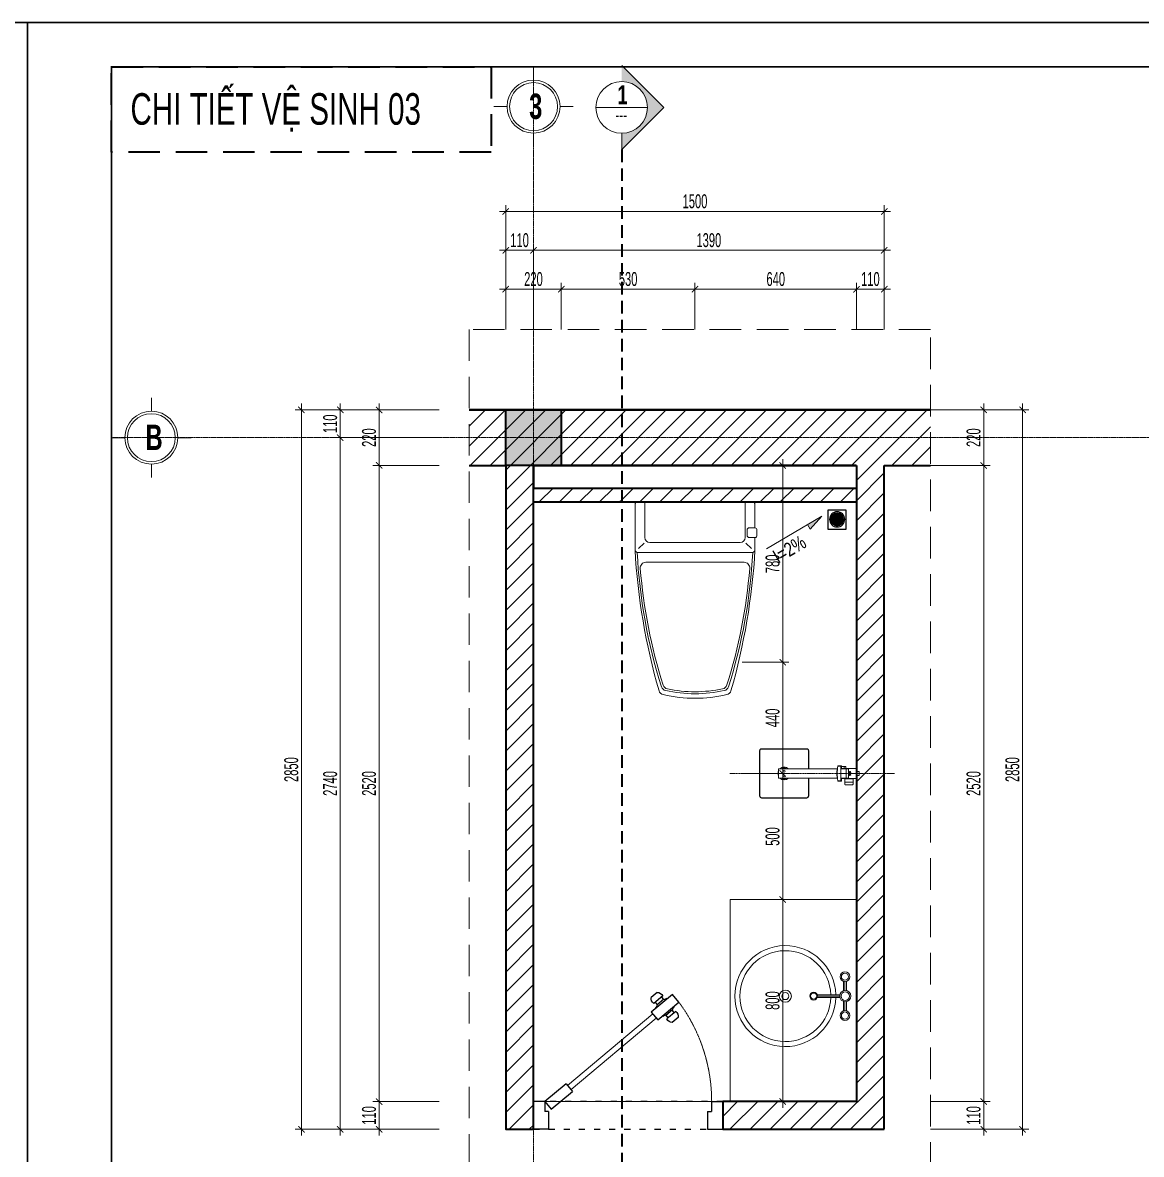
# Model space of a CAD drawing. Header units: millimetres. Extents: x 1336014 to 2939047, y -333549 to -60566.
# Drawn here: x 1406040 to 1410473, y -203531 to -199047 of the extents above; entities that cross this region are included whole.
import ezdxf
from ezdxf.enums import TextEntityAlignment as Align

# ---------------------------------------------------------------- set-up
doc = ezdxf.new("R2010")
doc.units = ezdxf.units.MM
doc.header["$MEASUREMENT"] = 0
for name, pattern in [('$1$HIDDEN', [0.375, 0.25, -0.125]), ('ACAD_ISO03W100', [30, 12, -18]), ('CENTER2', [1.125, 0.75, -0.125, 0.125, -0.125]), ('DASHDOT', [1, 0.5, -0.25, 0, -0.25]), ('HIDDEN', [0.375, 0.25, -0.125])]:
    doc.linetypes.add(name, pattern=pattern)
for name, color, linetype, lineweight in [('.A-net Noi that', 139, 'Continuous', 15), ('.A-net Truc', 79, 'DASHDOT', 15), ('01.Cut', 255, 'Continuous', 35), ('02.Thay', 145, 'Continuous', 15), ('03.Manh', 251, 'Continuous', 13), ('04.Khuat', 250, 'HIDDEN', 18), ('05.Text', 253, 'Continuous', 18), ('06.betong', 2, 'Continuous', 35), ('07.noithat', 45, 'Continuous', 9), ('08.Dim', 156, 'Continuous', 15), ('09.Hatch', 250, 'Continuous', 5), ('10.Text', 254, 'Continuous', 18), ('10.truc', 250, 'CENTER2', 20), ('11.Khung bo', 32, 'Continuous', 50), ('12.Khung', 36, 'Continuous', 25), ('12.Kinh', 158, 'Continuous', 9), ('CCA - TUONG', 7, 'Continuous', 35), ('KH', 143, 'Continuous', 9)]:
    doc.layers.add(name, color=color, linetype=linetype, lineweight=lineweight)
for name, color, linetype in [('HACH', 250, 'Continuous'), ('i_Hatch thiet bi', 254, 'Continuous'), ('NET VUA', 143, 'Continuous'), ('text', 7, 'Continuous'), ('truc1', 250, 'ACAD_ISO03W100')]:
    doc.layers.add(name, color=color, linetype=linetype)
doc.layers.add('Tpl_Bound', color=1, linetype='Continuous', plot=False)
doc.styles.add('AVANTH', font='')
doc.styles.add('AVANTHB', font='')
doc.styles.add('Chuthich', font='', dxfattribs={"width": 0.8})
doc.styles.add('TT5_Ghi chu 1', font='', dxfattribs={"width": 0.7, "height": 240})
doc.styles.add('TT5_Text Dim', font='hoatbif.shx', dxfattribs={"width": 0.6})
doc.styles.get('AVANTH').set_extended_font_data('.VnAvantH')
doc.styles.get('AVANTHB').set_extended_font_data('.VnAvantH', bold=True)
doc.styles.get('Chuthich').set_extended_font_data('.VnAvantH')
doc.styles.get('TT5_Ghi chu 1').set_extended_font_data('.VnBlackH')
doc.dimstyles.new('TT5_Dim 1-25', dxfattribs={"dimscale": 25, "dimtxt": 2.2, "dimasz": 1, "dimexe": 1, "dimexo": 0, "dimgap": 0.5, "dimtad": 1, "dimdec": 0, "dimzin": 0, "dimdsep": 46, "dimtxsty": 'TT5_Text Dim', "dimblk": 'ARCHTICK', "dimcen": 0, "dimdle": 1, "dimclrd": 256, "dimclre": 256, "dimclrt": 1, "dimadec": 0, "dimazin": 0, "dimtfac": 0.015, "dimtdec": 0, "dimtix": 1, "dimtmove": 2, "dimatfit": 3, "dimldrblk": 'DOT', "dimfxl": 1, "dimtolj": 1, "dimtzin": 0, "dimlwd": -1, "dimlwe": -1, "dimarcsym": 1})
pattern_1 = [(45, (-36845.977, 0), (-39.7747564, 39.7747564), [])]

# ---------------------------------------------------------------- blocks, each defined once
blk = doc.blocks.new('100')
at = {"layer": '11.Khung bo', "const_width": 26.7}
blk.add_lwpolyline([(1860913, -945240), (1860913, -916940), (1896063, -916940), (1896063, -945240)], close=True, dxfattribs=at)
blk.add_lwpolyline([(1860913, -945240), (1860913, -916940), (1896063, -916940), (1896063, -945240)], close=True, dxfattribs=at)
blk.add_lwpolyline([(1860913, -945240), (1860913, -916940), (1896063, -916940), (1896063, -945240)], close=True, dxfattribs=at)
at = {"layer": '12.Khung'}
blk.add_lwpolyline([(1901579, -945940), (1901579, -916240), (1859580, -916240), (1859580, -945940)], close=True, dxfattribs=at)
blk.add_lwpolyline([(1901579, -945940), (1901579, -916240), (1859580, -916240), (1859580, -945940)], close=True, dxfattribs=at)
blk.add_lwpolyline([(1901579, -945940), (1901579, -916240), (1859580, -916240), (1859580, -945940)], close=True, dxfattribs=at)
blk = doc.blocks.new('DFGFH')
h = blk.add_hatch(color=256)
h.dxf.hatch_style = 1
h.paths.add_polyline_path([(15438.1, 12136.8), (15658.1, 12136.8), (15658.1, 12356.8), (15438.1, 12356.8)])
blk.add_lwpolyline([(15438.1, 12136.8), (15658.1, 12136.8), (15658.1, 12356.8), (15438.1, 12356.8)], close=True)
blk = doc.blocks.new('navabo')
at = {"layer": '03.Manh'}
for p, q in [((-21.8, 241.7), (-58.3, 241.7)), ((-21.1, 230.7), (-58.2, 230.7)), ((-22.2, 236.1), (-57.4, 236.1)), ((21.1, 230.7), (58.2, 230.7)), ((21.8, 241.7), (58.3, 241.7)), ((22.2, 236.1), (57.4, 236.1)), ((-5.4, 216), (-5.4, 126.6)), ((0, 215.3), (0, 127.6)), ((5.4, 216), (5.4, 126.6))]:
    blk.add_line(p, q, dxfattribs=at)
for centre, radius in [((-76.8, 236.1), 19.4), ((-76.8, 236.1), 14), ((0, 237.5), 22.2), ((0, 237.5), 16.8), ((76.8, 236.1), 19.4), ((76.8, 236.1), 14), ((0, 112.2), 15.4), ((0, 112.2), 12.1), ((0, 0), 24), ((0, 0), 14)]:
    blk.add_circle(centre, radius, dxfattribs=at)
for radius in [200, 180]:
    blk.add_arc((0, 0), radius, 91.5596, 88.4404, dxfattribs=at)
blk = doc.blocks.new('dwc1')
at = {"layer": '04.Khuat'}
blk.add_arc((-110, -45), 661.1, 232.6174, 270, dxfattribs=at)
at = {"layer": '12.Kinh'}
for p, q in [((-173.6, -135.2), (-457, -472.4)), ((-157.3, -148.9), (-440.6, -486.1))]:
    blk.add_line(p, q, dxfattribs=at)
at = {"layer": 'NET VUA'}
for p, q in [((-110, 0), (0, 0)), ((0, -60), (0, 0)), ((-110, -45), (-110, 0)), ((-110, -45), (-70, -45)), ((-70, -60), (-70, -45)), ((-70, -60), (0, -60)), ((-180.8, -129.2), (-150.1, -154.9)), ((-542.4, -490.2), (-522.5, -466.6)), ((-528.1, -512.2), (-498.4, -476.9)), ((-515.7, -517.1), (-491.5, -488.2)), ((-503, -482.3), (-493.3, -490.4)), ((-491.5, -488.2), (-489.4, -489.9)), ((-489.4, -489.9), (-480.9, -483.2)), ((-480.9, -483.2), (-479.1, -484.7)), ((-463.8, -466.6), (-433.2, -492.3)), ((-523.6, -506.8), (-513.9, -514.9)), ((-513.7, -518.8), (-518.9, -528.4)), ((-518.9, -528.4), (-517.1, -529.9)), ((-515.7, -517.1), (-513.7, -518.8)), ((-474, -552.1), (-449.8, -523.3)), ((-467.1, -563.5), (-437.4, -528.2)), ((-451.8, -521.6), (-446.6, -512)), ((-449.8, -523.3), (-451.8, -521.6)), ((-441.9, -533.6), (-451.6, -525.5)), ((-446.6, -512), (-448.5, -510.5)), ((-484.6, -557.2), (-486.4, -555.7)), ((-476.1, -550.4), (-484.6, -557.2)), ((-474, -552.1), (-476.1, -550.4)), ((-462.5, -558.1), (-472.2, -550)), ((-443, -573.8), (-423.1, -550.1)), ((-110, -705), (-110, -750)), ((-110, -705), (-70, -705)), ((-70, -690), (0, -690)), ((-70, -690), (-70, -705)), ((0, -690), (0, -750)), ((-110, -750), (0, -750))]:
    blk.add_line(p, q, dxfattribs=at)
for points in [[(-180.8, -129.2), (-110, -45), (-79.4, -70.7), (-150.1, -154.9)], [(-433.2, -492.3), (-504, -576.5), (-534.6, -550.8), (-463.8, -466.6)]]:
    blk.add_lwpolyline(points, dxfattribs=at)
for centre, start, end in [((-518.4, -490.3), 179.9763, 246.0917), ((-518.4, -490.3), 33.8258, 99.9412), ((-447.1, -550.1), 359.9763, 66.0917), ((-447.1, -550.1), 213.8258, 279.9412)]:
    blk.add_arc(centre, 24, start, end, dxfattribs=at)
blk = doc.blocks.new('mb sen  tam vuong')
at = {"layer": '.A-net Noi that', "ltscale": 0.5}
for p, q in [((-26, -92.6), (-26, -92.3)), ((-26, -147.8), (-26, -92.6)), ((-26, -147.8), (-26, -92.6)), ((-25.7, -92.3), (-0.7, -92.3)), ((25.5, -91.8), (-25.5, -91.8)), ((-10.5, -79), (-9.3, -77.8)), ((-10.5, -91.8), (-10.5, -79)), ((9.3, -77.8), (-9.3, -77.8)), ((-0.2, -133.3), (-0.2, -92.8)), ((0.2, -133.3), (0.2, -92.8)), ((25.7, -92.3), (0.7, -92.3)), ((10.5, -79), (9.3, -77.8)), ((10.5, -79), (10.5, -91.8)), ((26, -92.6), (26, -92.3)), ((26, -147.8), (26, -92.6)), ((26, -110.6), (26, -92.6)), ((26, -147.8), (26, -110.6)), ((26, -147.8), (26, -110.6)), ((28.9, -110.1), (26.5, -110.1)), ((27.8, -151.8), (27.8, -111.8)), ((44.4, -109.8), (29.8, -109.8)), ((57, -110.1), (45.4, -110.1)), ((45.5, -110.1), (57.3, -110.1)), ((46.4, -151.8), (46.4, -111.8)), ((59.3, -112.1), (59.3, -151.5)), ((-40, -189.2), (-40, -172.1)), ((-39.7, -171.8), (-38.8, -171.8)), ((-38.5, -189.2), (-38.5, -172.1)), ((38.5, -174.8), (-38.5, -174.8)), ((-38.3, -173.6), (-38.3, -174.5)), ((-26.5, -173.3), (-38, -173.3)), ((-26.5, -174.8), (-38, -174.8)), ((-35.7, -174.8), (-38, -174.8)), ((-38, -174.8), (-38, -174.8)), ((-38, -174.8), (-38, -174.8)), ((-28.7, -171.8), (-37.7, -171.8)), ((-37.7, -171.8), (-37.7, -173.3)), ((-28.7, -173.3), (-37.7, -173.3)), ((-28.7, -171.8), (-37, -171.8)), ((-36.9, -148.8), (-36.9, -171.8)), ((-27.4, -147.8), (-35.9, -147.8)), ((-27.4, -156.8), (-35.9, -156.8)), ((-26.5, -174.8), (-30.7, -174.8)), ((-27, -171.8), (-28.7, -171.8)), ((-26.9, -148.3), (-26.9, -171.8)), ((-25.3, -174.8), (-26.5, -174.8)), ((-26, -170), (-26, -147.8)), ((-26, -147.8), (-26, -172.8)), ((-26, -170), (-26, -147.8)), ((-26, -170.8), (-26, -170)), ((-0.7, -133.8), (-25.7, -133.8)), ((-25, -146.1), (-25, -133.8)), ((-25, -134.3), (-25, -133.8)), ((25, -134.3), (-25, -134.3)), ((-24.5, -147.8), (-24.5, -172.8)), ((-24.5, -149), (-24.5, -148.3)), ((24, -145.8), (-24, -145.8)), ((24, -145.8), (-24, -145.8)), ((24, -147.3), (-24, -147.3)), ((23.5, -147.3), (-23.5, -147.3)), ((-7.7, -125.1), (-8.4, -126.3)), ((-8.4, -126.3), (-7.7, -127.6)), ((-6.3, -125.1), (-7.7, -125.1)), ((-6.3, -127.6), (-7.7, -127.6)), ((-6.3, -125.1), (-5.6, -126.3)), ((-5.6, -126.3), (-6.3, -127.6)), ((25.7, -133.8), (0.7, -133.8)), ((6.3, -125.1), (5.6, -126.3)), ((5.6, -126.3), (6.3, -127.6)), ((7.7, -125.1), (6.3, -125.1)), ((7.7, -127.6), (6.3, -127.6)), ((7.7, -125.1), (8.4, -126.3)), ((8.4, -126.3), (7.7, -127.6)), ((24.5, -147.8), (24.5, -172.8)), ((24.5, -149), (24.5, -148.3)), ((25, -146.1), (25, -133.8)), ((25, -134.3), (25, -133.8)), ((26.5, -174.8), (25.3, -174.8)), ((26, -170), (26, -147.8)), ((26, -153.1), (26, -147.8)), ((26, -147.8), (26, -172.8)), ((26, -153.1), (26, -147.8)), ((26, -170), (26, -153.1)), ((26, -170.8), (26, -170)), ((28.9, -153.6), (26.5, -153.6)), ((38, -173.3), (26.5, -173.3)), ((38, -174.8), (26.5, -174.8)), ((30.7, -174.8), (26.5, -174.8)), ((28.7, -171.8), (27, -171.8)), ((37.7, -171.8), (28.7, -171.8)), ((28.7, -171.8), (28.7, -173.3)), ((37, -171.8), (28.7, -171.8)), ((37.7, -173.3), (28.7, -173.3)), ((44.4, -153.8), (29.8, -153.8)), ((38, -174.8), (35.7, -174.8)), ((37.7, -171.8), (37.7, -173.3)), ((38, -173.3), (38, -172.8)), ((38, -174.8), (38, -174.8)), ((38, -174.8), (38, -174.8)), ((38.3, -173.6), (38.3, -174.5)), ((38.5, -189.2), (38.5, -172.1)), ((38.8, -171.8), (39.7, -171.8)), ((40, -189.2), (40, -172.1)), ((57, -153.6), (45.4, -153.6)), ((45.5, -153.5), (57.3, -153.5)), ((-25, -503), (-25, -193.8)), ((25, -503), (25, -193.8)), ((-130, -354), (-130, -594)), ((-128, -354), (-128, -594)), ((-25, -344), (-120, -344)), ((-25, -346), (-120, -346)), ((120, -344), (25, -344)), ((120, -346), (25, -346)), ((128, -354), (128, -594)), ((130, -354), (130, -594)), ((24, -504), (-24, -504)), ((120, -602), (-120, -602)), ((120, -604), (-120, -604))]:
    blk.add_line(p, q, dxfattribs=at)
for centre, radius in [((-7, -126.3), 4), ((-7, -126.3), 4), ((7, -126.3), 4), ((7, -126.3), 4), ((-12.5, -474), 5.5), ((-12.5, -474), 5.2), ((12.5, -474), 5.5), ((12.5, -474), 5.2)]:
    blk.add_circle(centre, radius, dxfattribs=at)
for centre, radius, start, end in [((-25.5, -92.3), 0.5, 90, 180), ((-25.7, -92.6), 0.3, 90, 180), ((-0.7, -92.8), 0.543, 4.3855, 85.6145), ((0, -97.3), 3.5, 266.72417, 273.27583), ((0, -97.3), 4, 267.13402, 272.86598), ((0.7, -92.8), 0.543, 94.3855, 175.6145), ((25.5, -92.3), 0.5, 0, 90), ((25.7, -92.6), 0.3, 0, 90), ((26.5, -110.6), 0.5, 90, 180), ((29.8, -111.8), 2, 90, 180), ((44.4, -111.8), 2, 0, 90), ((57, -111.6), 1.5, 75.09384, 90), ((57.3, -112.1), 2, 0, 90), ((-39.7, -172.1), 0.3, 90, 180), ((-38.8, -172.1), 0.3, 0, 90), ((-38, -173.6), 0.3, 90, 180), ((-38, -174.5), 0.3, 180, 270), ((-35.9, -148.8), 1, 90, 180), ((-35.9, -157.8), 1, 90, 180), ((-27.4, -148.3), 0.5, 0, 90), ((-27.4, -157.3), 0.5, 0, 90), ((-27, -170.8), 1, 270, 0), ((-26.5, -172.8), 0.5, 270, 0), ((-26.5, -172.8), 2, 270, 0), ((-25.7, -133.5), 0.3, 180, 270), ((-24, -147.8), 2, 90, 180), ((-24, -147.8), 2, 90, 120), ((-24, -147.8), 0.5, 90, 180), ((-0.7, -133.3), 0.5, 270, 0), ((0.7, -133.3), 0.5, 180, 270), ((24, -147.8), 2, 0, 90), ((24, -147.8), 0.5, 0, 90), ((26.5, -172.8), 2, 180, 270), ((25.7, -133.5), 0.3, 270, 0), ((26.5, -153.1), 0.5, 180, 270), ((27, -170.8), 1, 180, 270), ((26.5, -172.8), 0.5, 180, 270), ((29.8, -151.8), 2, 180, 270), ((37, -172.8), 1, 0, 45.573), ((38, -173.6), 0.3, 0, 90), ((38, -174.5), 0.3, 270, 0), ((38.8, -172.1), 0.3, 90, 180), ((39.7, -172.1), 0.3, 0, 90), ((44.4, -151.8), 2, 270, 0), ((57, -152.1), 1.5, 270, 284.90616), ((57.3, -151.5), 2, 270, 0), ((-38, -189.2), 2, 180, 256.08357), ((-38, -189.2), 0.5, 180, 256.08357), ((0, -35.8), 160, 256.08357, 283.91643), ((0, -35.8), 158.5, 256.08357, 283.91643), ((38, -189.2), 0.5, 283.91643, 0), ((38, -189.2), 2, 283.91643, 0), ((-120, -354), 10, 90, 180), ((-120, -354), 8, 90, 180), ((120, -354), 10, 0, 90), ((120, -354), 8, 0, 90), ((0, -474), 33.5, 138.26818, 180), ((0, -474), 33.5, 180, 221.73182), ((0, -474), 29, 149.54969, 210.45031), ((0, -474), 33.5, 318.26818, 41.73182), ((0, -474), 29, 329.54969, 30.45031), ((-24, -503), 1, 180, 270), ((0, -474), 33.5, 243.57561, 296.42439), ((24, -503), 1, 270, 0), ((-120, -594), 10, 180, 270), ((-120, -594), 8, 180, 270), ((120, -594), 10, 270, 0), ((120, -594), 8, 270, 0)]:
    blk.add_arc(centre, radius, start, end, dxfattribs=at)
at = {"layer": '.A-net Truc', "linetype": 'HIDDEN', "ltscale": 0.5}
blk.add_line((0, -761.9), (0, 108.3), dxfattribs=at)
blk = doc.blocks.new('_ARCHTICK')
at = {"const_width": 0.15}
blk.add_lwpolyline([(-0.5, -0.5), (0.5, 0.5)], dxfattribs=at)
blk = doc.blocks.new('*D1624')
at = {"layer": '08.Dim', "transparency": 16777216}
for p, q in [((1407452.7, -200556.5), (1407452.7, -200826.5)), ((1407691, -200581.5), (1407427.7, -200581.5)), ((1407691, -200801.5), (1407427.7, -200801.5))]:
    blk.add_line(p, q, dxfattribs=at)
at = {"layer": 'Defpoints', "color": 0, "transparency": 16777216}
for p in [(1407691, -200581.5), (1407452.7, -200801.5), (1407691, -200801.5)]:
    blk.add_point(p, dxfattribs=at)
at = {"layer": '08.Dim', "transparency": 16777216, "xscale": 25, "yscale": 25, "zscale": 25}
for p, rotation in [((1407452.7, -200581.5), 90), ((1407452.7, -200801.5), 270)]:
    blk.add_blockref('_ARCHTICK', p, dxfattribs=dict(at, rotation=rotation))
at = {"layer": '08.Dim', "color": 1, "transparency": 16777216, "insert": (1407412.7, -200691.5), "char_height": 55, "attachment_point": 5, "rotation": 90, "style": 'TT5_Text Dim'}
blk.add_mtext('\\A1;220', dxfattribs=at)
blk = doc.blocks.new('_DOT')
blk.add_line((-0.5, 0), (-1, 0))
at = {"const_width": 0.5}
blk.add_lwpolyline([(-0.25, 0, 1), (0.25, 0, 1)], format="xyb", close=True, dxfattribs=at)
blk = doc.blocks.new('*D1625')
at = {"layer": '08.Dim', "transparency": 16777216}
for p, q in [((1407691, -200801.5), (1407427.7, -200801.5)), ((1407452.7, -200776.5), (1407452.7, -203346.5)), ((1407691, -203321.5), (1407427.7, -203321.5))]:
    blk.add_line(p, q, dxfattribs=at)
at = {"layer": 'Defpoints', "color": 0, "transparency": 16777216}
for p in [(1407691, -200801.5), (1407452.7, -203321.5), (1407691, -203321.5)]:
    blk.add_point(p, dxfattribs=at)
at = {"layer": '08.Dim', "transparency": 16777216, "xscale": 25, "yscale": 25, "zscale": 25}
for p, rotation in [((1407452.7, -200801.5), 90), ((1407452.7, -203321.5), 270)]:
    blk.add_blockref('_ARCHTICK', p, dxfattribs=dict(at, rotation=rotation))
at = {"layer": '08.Dim', "color": 1, "transparency": 16777216, "insert": (1407412.7, -202061.5), "char_height": 55, "attachment_point": 5, "rotation": 90, "style": 'TT5_Text Dim'}
blk.add_mtext('\\A1;2520', dxfattribs=at)
blk = doc.blocks.new('*D1626')
at = {"layer": '08.Dim', "transparency": 16777216}
for p, q in [((1407452.7, -203296.5), (1407452.7, -203456.5)), ((1407691, -203321.5), (1407427.7, -203321.5)), ((1407691, -203431.5), (1407427.7, -203431.5))]:
    blk.add_line(p, q, dxfattribs=at)
at = {"layer": 'Defpoints', "color": 0, "transparency": 16777216}
for p in [(1407691, -203321.5), (1407452.7, -203431.5), (1407691, -203431.5)]:
    blk.add_point(p, dxfattribs=at)
at = {"layer": '08.Dim', "transparency": 16777216, "xscale": 25, "yscale": 25, "zscale": 25}
for p, rotation in [((1407452.7, -203321.5), 90), ((1407452.7, -203431.5), 270)]:
    blk.add_blockref('_ARCHTICK', p, dxfattribs=dict(at, rotation=rotation))
at = {"layer": '08.Dim', "color": 1, "transparency": 16777216, "insert": (1407412.7, -203376.5), "char_height": 55, "attachment_point": 5, "rotation": 90, "style": 'TT5_Text Dim'}
blk.add_mtext('\\A1;110', dxfattribs=at)
blk = doc.blocks.new('*D1627')
at = {"layer": '08.Dim', "transparency": 16777216}
for p, q in [((1407298.7, -203456.5), (1407298.7, -200666.5)), ((1407691, -200691.5), (1407273.7, -200691.5)), ((1407691, -203431.5), (1407273.7, -203431.5))]:
    blk.add_line(p, q, dxfattribs=at)
at = {"layer": 'Defpoints', "color": 0, "transparency": 16777216}
for p in [(1407298.7, -200691.5), (1407691, -200691.5), (1407691, -203431.5)]:
    blk.add_point(p, dxfattribs=at)
at = {"layer": '08.Dim', "transparency": 16777216, "xscale": 25, "yscale": 25, "zscale": 25}
for p, rotation in [((1407298.7, -200691.5), 90), ((1407298.7, -203431.5), 270)]:
    blk.add_blockref('_ARCHTICK', p, dxfattribs=dict(at, rotation=rotation))
at = {"layer": '08.Dim', "color": 1, "transparency": 16777216, "insert": (1407258.7, -202061.5), "char_height": 55, "attachment_point": 5, "rotation": 90, "style": 'TT5_Text Dim'}
blk.add_mtext('\\A1;2740', dxfattribs=at)
blk = doc.blocks.new('*D1628')
at = {"layer": '08.Dim', "transparency": 16777216}
for p, q in [((1407298.7, -200716.5), (1407298.7, -200556.5)), ((1407691, -200581.5), (1407273.7, -200581.5)), ((1407691, -200691.5), (1407273.7, -200691.5))]:
    blk.add_line(p, q, dxfattribs=at)
at = {"layer": 'Defpoints', "color": 0, "transparency": 16777216}
for p in [(1407298.7, -200581.5), (1407691, -200581.5), (1407691, -200691.5)]:
    blk.add_point(p, dxfattribs=at)
at = {"layer": '08.Dim', "transparency": 16777216, "xscale": 25, "yscale": 25, "zscale": 25}
for p, rotation in [((1407298.7, -200581.5), 90), ((1407298.7, -200691.5), 270)]:
    blk.add_blockref('_ARCHTICK', p, dxfattribs=dict(at, rotation=rotation))
at = {"layer": '08.Dim', "color": 1, "transparency": 16777216, "insert": (1407258.7, -200636.5), "char_height": 55, "attachment_point": 5, "rotation": 90, "style": 'TT5_Text Dim'}
blk.add_mtext('\\A1;110', dxfattribs=at)
blk = doc.blocks.new('*D1629')
at = {"layer": '08.Dim', "transparency": 16777216}
for p, q in [((1407144.7, -200556.5), (1407144.7, -203456.5)), ((1407691, -200581.5), (1407119.7, -200581.5)), ((1407691, -203431.5), (1407119.7, -203431.5))]:
    blk.add_line(p, q, dxfattribs=at)
at = {"layer": 'Defpoints', "color": 0, "transparency": 16777216}
for p in [(1407691, -200581.5), (1407144.7, -203431.5), (1407691, -203431.5)]:
    blk.add_point(p, dxfattribs=at)
at = {"layer": '08.Dim', "transparency": 16777216, "xscale": 25, "yscale": 25, "zscale": 25}
for p, rotation in [((1407144.7, -200581.5), 90), ((1407144.7, -203431.5), 270)]:
    blk.add_blockref('_ARCHTICK', p, dxfattribs=dict(at, rotation=rotation))
at = {"layer": '08.Dim', "color": 1, "transparency": 16777216, "insert": (1407104.7, -202006.5), "char_height": 55, "attachment_point": 5, "rotation": 90, "style": 'TT5_Text Dim'}
blk.add_mtext('\\A1;2850', dxfattribs=at)
blk = doc.blocks.new('*D1630')
at = {"layer": '08.Dim', "transparency": 16777216}
for p, q in [((1408890.5, -200801.5), (1409076.7, -200801.5)), ((1409051.7, -200776.5), (1409051.7, -201606.5)), ((1408890.5, -201581.5), (1409076.7, -201581.5))]:
    blk.add_line(p, q, dxfattribs=at)
at = {"layer": 'Defpoints', "color": 0, "transparency": 16777216}
for p in [(1408890.5, -200801.5), (1408890.5, -201581.5), (1409051.7, -201581.5)]:
    blk.add_point(p, dxfattribs=at)
at = {"layer": '08.Dim', "transparency": 16777216, "xscale": 25, "yscale": 25, "zscale": 25}
for p, rotation in [((1409051.7, -200801.5), 90), ((1409051.7, -201581.5), 270)]:
    blk.add_blockref('_ARCHTICK', p, dxfattribs=dict(at, rotation=rotation))
at = {"layer": '08.Dim', "color": 1, "transparency": 16777216, "insert": (1409011.7, -201191.5), "char_height": 55, "attachment_point": 5, "rotation": 90, "style": 'TT5_Text Dim'}
blk.add_mtext('\\A1;780', dxfattribs=at)
blk = doc.blocks.new('*D1631')
at = {"layer": '08.Dim', "transparency": 16777216}
for p, q in [((1409051.7, -201556.5), (1409051.7, -202046.8)), ((1408890.5, -201581.5), (1409076.7, -201581.5)), ((1408890.5, -202021.8), (1409076.7, -202021.8))]:
    blk.add_line(p, q, dxfattribs=at)
at = {"layer": 'Defpoints', "color": 0, "transparency": 16777216}
for p in [(1408890.5, -201581.5), (1408890.5, -202021.8), (1409051.7, -202021.8)]:
    blk.add_point(p, dxfattribs=at)
at = {"layer": '08.Dim', "transparency": 16777216, "xscale": 25, "yscale": 25, "zscale": 25}
for p, rotation in [((1409051.7, -201581.5), 90), ((1409051.7, -202021.8), 270)]:
    blk.add_blockref('_ARCHTICK', p, dxfattribs=dict(at, rotation=rotation))
at = {"layer": '08.Dim', "color": 1, "transparency": 16777216, "insert": (1409011.7, -201801.7), "char_height": 55, "attachment_point": 5, "rotation": 90, "style": 'TT5_Text Dim'}
blk.add_mtext('\\A1;440', dxfattribs=at)
blk = doc.blocks.new('*D1632')
at = {"layer": '08.Dim', "transparency": 16777216}
for p, q in [((1409051.7, -201996.8), (1409051.7, -202546.5)), ((1408890.5, -202021.8), (1409076.7, -202021.8)), ((1408890.5, -202521.5), (1409076.7, -202521.5))]:
    blk.add_line(p, q, dxfattribs=at)
at = {"layer": 'Defpoints', "color": 0, "transparency": 16777216}
for p in [(1408890.5, -202021.8), (1408890.5, -202521.5), (1409051.7, -202521.5)]:
    blk.add_point(p, dxfattribs=at)
at = {"layer": '08.Dim', "transparency": 16777216, "xscale": 25, "yscale": 25, "zscale": 25}
for p, rotation in [((1409051.7, -202021.8), 90), ((1409051.7, -202521.5), 270)]:
    blk.add_blockref('_ARCHTICK', p, dxfattribs=dict(at, rotation=rotation))
at = {"layer": '08.Dim', "color": 1, "transparency": 16777216, "insert": (1409011.7, -202271.7), "char_height": 55, "attachment_point": 5, "rotation": 90, "style": 'TT5_Text Dim'}
blk.add_mtext('\\A1;500', dxfattribs=at)
blk = doc.blocks.new('*D1633')
at = {"layer": '08.Dim', "transparency": 16777216}
for p, q in [((1409051.7, -202496.5), (1409051.7, -203346.5)), ((1408890.5, -202521.5), (1409076.7, -202521.5)), ((1408890.5, -203321.5), (1409076.7, -203321.5))]:
    blk.add_line(p, q, dxfattribs=at)
at = {"layer": 'Defpoints', "color": 0, "transparency": 16777216}
for p in [(1408890.5, -202521.5), (1408890.5, -203321.5), (1409051.7, -203321.5)]:
    blk.add_point(p, dxfattribs=at)
at = {"layer": '08.Dim', "transparency": 16777216, "xscale": 25, "yscale": 25, "zscale": 25}
for p, rotation in [((1409051.7, -202521.5), 90), ((1409051.7, -203321.5), 270)]:
    blk.add_blockref('_ARCHTICK', p, dxfattribs=dict(at, rotation=rotation))
at = {"layer": '08.Dim', "color": 1, "transparency": 16777216, "insert": (1409011.7, -202921.5), "char_height": 55, "attachment_point": 5, "rotation": 90, "style": 'TT5_Text Dim'}
blk.add_mtext('\\A1;800', dxfattribs=at)
blk = doc.blocks.new('*D1634')
at = {"layer": '08.Dim', "transparency": 16777216}
for p, q in [((1409344.2, -200262.7), (1409344.2, -200078.5)), ((1409454.2, -200262.7), (1409454.2, -200078.5)), ((1409479.2, -200103.5), (1409319.2, -200103.5))]:
    blk.add_line(p, q, dxfattribs=at)
at = {"layer": 'Defpoints', "color": 0, "transparency": 16777216}
for p in [(1409344.2, -200103.5), (1409344.2, -200262.7), (1409454.2, -200262.7)]:
    blk.add_point(p, dxfattribs=at)
at = {"layer": '08.Dim', "transparency": 16777216, "xscale": 25, "yscale": 25, "zscale": 25, "rotation": 180}
blk.add_blockref('_ARCHTICK', (1409344.2, -200103.5), dxfattribs=at)
at = {"layer": '08.Dim', "transparency": 16777216, "xscale": 25, "yscale": 25, "zscale": 25}
blk.add_blockref('_ARCHTICK', (1409454.2, -200103.5), dxfattribs=at)
at = {"layer": '08.Dim', "color": 1, "transparency": 16777216, "insert": (1409399.2, -200063.5), "char_height": 55, "attachment_point": 5, "style": 'TT5_Text Dim'}
blk.add_mtext('\\A1;110', dxfattribs=at)
blk = doc.blocks.new('*D1635')
at = {"layer": '08.Dim', "transparency": 16777216}
for p, q in [((1408704.2, -200262.7), (1408704.2, -200078.5)), ((1409344.2, -200262.7), (1409344.2, -200078.5)), ((1409369.2, -200103.5), (1408679.2, -200103.5))]:
    blk.add_line(p, q, dxfattribs=at)
at = {"layer": 'Defpoints', "color": 0, "transparency": 16777216}
for p in [(1408704.2, -200103.5), (1408704.2, -200262.7), (1409344.2, -200262.7)]:
    blk.add_point(p, dxfattribs=at)
at = {"layer": '08.Dim', "transparency": 16777216, "xscale": 25, "yscale": 25, "zscale": 25, "rotation": 180}
blk.add_blockref('_ARCHTICK', (1408704.2, -200103.5), dxfattribs=at)
at = {"layer": '08.Dim', "transparency": 16777216, "xscale": 25, "yscale": 25, "zscale": 25}
blk.add_blockref('_ARCHTICK', (1409344.2, -200103.5), dxfattribs=at)
at = {"layer": '08.Dim', "color": 1, "transparency": 16777216, "insert": (1409024.2, -200063.5), "char_height": 55, "attachment_point": 5, "style": 'TT5_Text Dim'}
blk.add_mtext('\\A1;640', dxfattribs=at)
blk = doc.blocks.new('*D1636')
at = {"layer": '08.Dim', "transparency": 16777216}
for p, q in [((1408174.2, -200262.7), (1408174.2, -200078.5)), ((1408704.2, -200262.7), (1408704.2, -200078.5)), ((1408729.2, -200103.5), (1408149.2, -200103.5))]:
    blk.add_line(p, q, dxfattribs=at)
at = {"layer": 'Defpoints', "color": 0, "transparency": 16777216}
for p in [(1408174.2, -200103.5), (1408174.2, -200262.7), (1408704.2, -200262.7)]:
    blk.add_point(p, dxfattribs=at)
at = {"layer": '08.Dim', "transparency": 16777216, "xscale": 25, "yscale": 25, "zscale": 25, "rotation": 180}
blk.add_blockref('_ARCHTICK', (1408174.2, -200103.5), dxfattribs=at)
at = {"layer": '08.Dim', "transparency": 16777216, "xscale": 25, "yscale": 25, "zscale": 25}
blk.add_blockref('_ARCHTICK', (1408704.2, -200103.5), dxfattribs=at)
at = {"layer": '08.Dim', "color": 1, "transparency": 16777216, "insert": (1408439.2, -200063.5), "char_height": 55, "attachment_point": 5, "style": 'TT5_Text Dim'}
blk.add_mtext('\\A1;530', dxfattribs=at)
blk = doc.blocks.new('*D1637')
at = {"layer": '08.Dim', "transparency": 16777216}
for p, q in [((1407954.2, -200262.7), (1407954.2, -200078.5)), ((1408174.2, -200262.7), (1408174.2, -200078.5)), ((1408199.2, -200103.5), (1407929.2, -200103.5))]:
    blk.add_line(p, q, dxfattribs=at)
at = {"layer": 'Defpoints', "color": 0, "transparency": 16777216}
for p in [(1407954.2, -200103.5), (1407954.2, -200262.7), (1408174.2, -200262.7)]:
    blk.add_point(p, dxfattribs=at)
at = {"layer": '08.Dim', "transparency": 16777216, "xscale": 25, "yscale": 25, "zscale": 25, "rotation": 180}
blk.add_blockref('_ARCHTICK', (1407954.2, -200103.5), dxfattribs=at)
at = {"layer": '08.Dim', "transparency": 16777216, "xscale": 25, "yscale": 25, "zscale": 25}
blk.add_blockref('_ARCHTICK', (1408174.2, -200103.5), dxfattribs=at)
at = {"layer": '08.Dim', "color": 1, "transparency": 16777216, "insert": (1408064.2, -200063.5), "char_height": 55, "attachment_point": 5, "style": 'TT5_Text Dim'}
blk.add_mtext('\\A1;220', dxfattribs=at)
blk = doc.blocks.new('*D1638')
at = {"layer": '08.Dim', "transparency": 16777216}
for p, q in [((1409479.2, -199949.5), (1408039.2, -199949.5)), ((1408064.2, -200262.7), (1408064.2, -199924.5)), ((1409454.2, -200262.7), (1409454.2, -199924.5))]:
    blk.add_line(p, q, dxfattribs=at)
at = {"layer": 'Defpoints', "color": 0, "transparency": 16777216}
for p in [(1408064.2, -199949.5), (1408064.2, -200262.7), (1409454.2, -200262.7)]:
    blk.add_point(p, dxfattribs=at)
at = {"layer": '08.Dim', "transparency": 16777216, "xscale": 25, "yscale": 25, "zscale": 25, "rotation": 180}
blk.add_blockref('_ARCHTICK', (1408064.2, -199949.5), dxfattribs=at)
at = {"layer": '08.Dim', "transparency": 16777216, "xscale": 25, "yscale": 25, "zscale": 25}
blk.add_blockref('_ARCHTICK', (1409454.2, -199949.5), dxfattribs=at)
at = {"layer": '08.Dim', "color": 1, "transparency": 16777216, "insert": (1408759.2, -199909.5), "char_height": 55, "attachment_point": 5, "style": 'TT5_Text Dim'}
blk.add_mtext('\\A1;1390', dxfattribs=at)
blk = doc.blocks.new('*D1639')
at = {"layer": '08.Dim', "transparency": 16777216}
for p, q in [((1408089.2, -199949.5), (1407929.2, -199949.5)), ((1407954.2, -200262.7), (1407954.2, -199924.5)), ((1408064.2, -200262.7), (1408064.2, -199924.5))]:
    blk.add_line(p, q, dxfattribs=at)
at = {"layer": 'Defpoints', "color": 0, "transparency": 16777216}
for p in [(1407954.2, -199949.5), (1407954.2, -200262.7), (1408064.2, -200262.7)]:
    blk.add_point(p, dxfattribs=at)
at = {"layer": '08.Dim', "transparency": 16777216, "xscale": 25, "yscale": 25, "zscale": 25, "rotation": 180}
blk.add_blockref('_ARCHTICK', (1407954.2, -199949.5), dxfattribs=at)
at = {"layer": '08.Dim', "transparency": 16777216, "xscale": 25, "yscale": 25, "zscale": 25}
blk.add_blockref('_ARCHTICK', (1408064.2, -199949.5), dxfattribs=at)
at = {"layer": '08.Dim', "color": 1, "transparency": 16777216, "insert": (1408009.2, -199909.5), "char_height": 55, "attachment_point": 5, "style": 'TT5_Text Dim'}
blk.add_mtext('\\A1;110', dxfattribs=at)
blk = doc.blocks.new('*D1640')
at = {"layer": '08.Dim', "transparency": 16777216}
for p, q in [((1407954.2, -200262.7), (1407954.2, -199770.5)), ((1409454.2, -200262.7), (1409454.2, -199770.5)), ((1409479.2, -199795.5), (1407929.2, -199795.5))]:
    blk.add_line(p, q, dxfattribs=at)
at = {"layer": 'Defpoints', "color": 0, "transparency": 16777216}
for p in [(1407954.2, -199795.5), (1407954.2, -200262.7), (1409454.2, -200262.7)]:
    blk.add_point(p, dxfattribs=at)
at = {"layer": '08.Dim', "transparency": 16777216, "xscale": 25, "yscale": 25, "zscale": 25, "rotation": 180}
blk.add_blockref('_ARCHTICK', (1407954.2, -199795.5), dxfattribs=at)
at = {"layer": '08.Dim', "transparency": 16777216, "xscale": 25, "yscale": 25, "zscale": 25}
blk.add_blockref('_ARCHTICK', (1409454.2, -199795.5), dxfattribs=at)
at = {"layer": '08.Dim', "color": 1, "transparency": 16777216, "insert": (1408704.2, -199755.5), "char_height": 55, "attachment_point": 5, "style": 'TT5_Text Dim'}
blk.add_mtext('\\A1;1500', dxfattribs=at)
blk = doc.blocks.new('*D1641')
at = {"layer": '08.Dim', "transparency": 16777216}
for p, q in [((1409848.2, -200556.5), (1409848.2, -200826.5)), ((1409637.2, -200581.5), (1409873.2, -200581.5)), ((1409637.2, -200801.5), (1409873.2, -200801.5))]:
    blk.add_line(p, q, dxfattribs=at)
at = {"layer": 'Defpoints', "color": 0, "transparency": 16777216}
for p in [(1409637.2, -200581.5), (1409637.2, -200801.5), (1409848.2, -200801.5)]:
    blk.add_point(p, dxfattribs=at)
at = {"layer": '08.Dim', "transparency": 16777216, "xscale": 25, "yscale": 25, "zscale": 25}
for p, rotation in [((1409848.2, -200581.5), 90), ((1409848.2, -200801.5), 270)]:
    blk.add_blockref('_ARCHTICK', p, dxfattribs=dict(at, rotation=rotation))
at = {"layer": '08.Dim', "color": 1, "transparency": 16777216, "insert": (1409808.2, -200691.5), "char_height": 55, "attachment_point": 5, "rotation": 90, "style": 'TT5_Text Dim'}
blk.add_mtext('\\A1;220', dxfattribs=at)
blk = doc.blocks.new('*D1642')
at = {"layer": '08.Dim', "transparency": 16777216}
for p, q in [((1409637.2, -200801.5), (1409873.2, -200801.5)), ((1409848.2, -200776.5), (1409848.2, -203346.5)), ((1409637.2, -203321.5), (1409873.2, -203321.5))]:
    blk.add_line(p, q, dxfattribs=at)
at = {"layer": 'Defpoints', "color": 0, "transparency": 16777216}
for p in [(1409637.2, -200801.5), (1409637.2, -203321.5), (1409848.2, -203321.5)]:
    blk.add_point(p, dxfattribs=at)
at = {"layer": '08.Dim', "transparency": 16777216, "xscale": 25, "yscale": 25, "zscale": 25}
for p, rotation in [((1409848.2, -200801.5), 90), ((1409848.2, -203321.5), 270)]:
    blk.add_blockref('_ARCHTICK', p, dxfattribs=dict(at, rotation=rotation))
at = {"layer": '08.Dim', "color": 1, "transparency": 16777216, "insert": (1409808.2, -202061.5), "char_height": 55, "attachment_point": 5, "rotation": 90, "style": 'TT5_Text Dim'}
blk.add_mtext('\\A1;2520', dxfattribs=at)
blk = doc.blocks.new('*D1643')
at = {"layer": '08.Dim', "transparency": 16777216}
for p, q in [((1409848.2, -203296.5), (1409848.2, -203456.5)), ((1409637.2, -203321.5), (1409873.2, -203321.5)), ((1409637.2, -203431.5), (1409873.2, -203431.5))]:
    blk.add_line(p, q, dxfattribs=at)
at = {"layer": 'Defpoints', "color": 0, "transparency": 16777216}
for p in [(1409637.2, -203321.5), (1409637.2, -203431.5), (1409848.2, -203431.5)]:
    blk.add_point(p, dxfattribs=at)
at = {"layer": '08.Dim', "transparency": 16777216, "xscale": 25, "yscale": 25, "zscale": 25}
for p, rotation in [((1409848.2, -203321.5), 90), ((1409848.2, -203431.5), 270)]:
    blk.add_blockref('_ARCHTICK', p, dxfattribs=dict(at, rotation=rotation))
at = {"layer": '08.Dim', "color": 1, "transparency": 16777216, "insert": (1409808.2, -203376.5), "char_height": 55, "attachment_point": 5, "rotation": 90, "style": 'TT5_Text Dim'}
blk.add_mtext('\\A1;110', dxfattribs=at)
blk = doc.blocks.new('*D1644')
at = {"layer": '08.Dim', "transparency": 16777216}
for p, q in [((1410002.2, -203456.5), (1410002.2, -200556.5)), ((1409637.2, -200581.5), (1410027.2, -200581.5)), ((1409637.2, -203431.5), (1410027.2, -203431.5))]:
    blk.add_line(p, q, dxfattribs=at)
at = {"layer": 'Defpoints', "color": 0, "transparency": 16777216}
for p in [(1409637.2, -200581.5), (1410002.2, -200581.5), (1409637.2, -203431.5)]:
    blk.add_point(p, dxfattribs=at)
at = {"layer": '08.Dim', "transparency": 16777216, "xscale": 25, "yscale": 25, "zscale": 25}
for p, rotation in [((1410002.2, -200581.5), 90), ((1410002.2, -203431.5), 270)]:
    blk.add_blockref('_ARCHTICK', p, dxfattribs=dict(at, rotation=rotation))
at = {"layer": '08.Dim', "color": 1, "transparency": 16777216, "insert": (1409962.2, -202006.5), "char_height": 55, "attachment_point": 5, "rotation": 90, "style": 'TT5_Text Dim'}
blk.add_mtext('\\A1;2850', dxfattribs=at)
blk = doc.blocks.new('doc')
at = {"layer": 'KH'}
blk.add_lwpolyline([(11, 0), (1134, 0), (845, 92), (845, 0)], dxfattribs=at)
blk.add_solid([(845, 92), (845, 0), (1134, 0)], dxfattribs=at)
at = {"layer": 'text', "style": 'Chuthich', "width": 0.8}
blk.add_attdef('I=0.5%', text='', height=220, dxfattribs=at).set_placement((355, 208), align=Align.MIDDLE_CENTER)
blk = doc.blocks.new('DANHTRUC')
for p, q in [((980383, -947347), (980383, -947137)), ((979963, -947767), (979753, -947767)), ((980803, -947767), (981013, -947767)), ((980383, -948187), (980383, -948397))]:
    blk.add_line(p, q)
for radius in [420, 380]:
    blk.add_circle((980383, -947767), radius)
blk = doc.blocks.new('xibet5')
for p, q in [((-198.5, 0), (-198.5, -141)), ((198.5, 0), (198.5, -141)), ((-245.5, -111.5), (-245.5, -132.5)), ((-237.5, -102.5), (-215.5, -102.5)), ((-206.5, -111.5), (-206.5, -132.5)), ((-237.5, -141.5), (-215.5, -141.5)), ((-202, -163), (-223.3, -184.3)), ((-178.5, -161), (178.5, -161)), ((202, -163), (223.3, -184.3)), ((-227.5, -200), (227.5, -200)), ((-194.4, -239), (194.4, -239))]:
    blk.add_line(p, q)
blk.add_lwpolyline([(-237.5, -102.5), (-237.5, -10, -0.414214), (-227.5, 0), (227.5, 0, -0.414214), (237.5, -10), (237.5, -190, -0.056436), (142.5, -748, -0.271858), (125.9, -763.6, -0.114547), (-126, -763.5, -0.271578), (-142.5, -747.8, -0.056423), (-237.5, -190), (-237.5, -141.5)], format="xyb")
for centre, radius, start, end in [((-236.4, -111.6), 9.11, 96.9667, 179.7014), ((-236.4, -132.5), 9.12, 180.3051, 262.9578), ((-215.5, -111.5), 9, 0, 90), ((-215.5, -132.5), 9, 270, 0), ((-178.5, -141), 20, 180, 270), ((178.5, -141), 20, 270, 0), ((-227.5, -190), 10, 180, 270), ((1870.9, -94.5), 2102.6, 182.8743, 197.6554), ((-1870.9, -94.5), 2102.6, 342.3446, 357.1257), ((227.5, -190), 10, 270, 0), ((-194.4, -261.5), 22.5, 90, 184.6246), ((1870.9, -94.5), 2094.5, 184.6245, 197.5277), ((-1870.9, -94.5), 2094.6, 342.464, 355.3754), ((194.4, -261.5), 22.5, 355.3754, 90), ((-111.2, -725.3), 22.5, 197.6554, 257.5059), ((-104.9, -718.5), 22.5, 197.5277, 258.1005), ((0, -223.6), 536.4, 257.5059, 282.4941), ((0.7, -217.3), 534.7, 258.1005, 281.7373), ((104.9, -718.8), 22.5, 281.7373, 342.464), ((111.2, -725.3), 22.5, 282.4941, 342.3446)]:
    blk.add_arc(centre, radius, start, end)
blk = doc.blocks.new('WH1')
h = blk.add_hatch()
h.set_pattern_fill('HONEY', color=250, angle=-180, style=0)
h.set_pattern_definition([(180, (28744.471, 7941.3756), (-4.7625, -2.74963), [3.175, -6.35]), (300, (28744.471, 7941.3756), (4.76249943, -2.74963099), [3.175, -6.35]), (240, (28744.471, 7941.3756), (-5.7e-07, -5.49926099), [-6.35, 3.175])])
h.paths.add_polyline_path([(120.3, 70.5, 1), (23, 70.5, 1)])
for p, q in [((0, 0), (0, 141)), ((0, 141), (146, 141)), ((146, 141), (146, 0)), ((146, 0), (0, 0))]:
    blk.add_line(p, q)
blk.add_circle((71.6, 70.5), 58.6)
at = {"color": 8}
blk.add_circle((71.6, 70.5), 48.6, dxfattribs=at)

msp = doc.modelspace()

# ---------------------------------------------------------------- hatches: boundary and pattern name
at = {"layer": '09.Hatch'}
msp.add_hatch(color=256, dxfattribs=at).paths.add_polyline_path([(1408413.7, -199281.2), (1408413.7, -199217.2), (1408580.1, -199383.5), (1408413.7, -199549.8), (1408413.7, -199485.8, 0.414214), (1408516, -199383.5, 0.414214)])
at = {"layer": '09.Hatch', "ltscale": 50}
h = msp.add_hatch(dxfattribs=at)
h.set_pattern_fill('TUONGXAY', color=256, scale=450, style=0)
h.set_pattern_definition([(45, (826824.8, -180077.563), (-39.7747564, 39.7747564), [])])
h.paths.add_polyline_path([(1409637.2, -200581.5), (1409637.2, -200801.5), (1409454.2, -200801.5), (1409454.2, -203431.5), (1408814.2, -203431.5), (1408814.2, -203321.5), (1409344.2, -203321.5), (1409344.2, -200801.5), (1408064.2, -200801.5), (1408064.2, -203431.5), (1407954.2, -203431.5), (1407954.2, -200801.5), (1407809.7, -200801.5), (1407809.7, -200581.5)])
h = msp.add_hatch(dxfattribs=at)
h.set_pattern_fill('TUONGXAY', color=256, scale=450, style=0)
h.set_pattern_definition(pattern_1)
h.paths.add_polyline_path([(1408064.2, -200891.1), (1408064.2, -200946.1), (1408413.7, -200946.1), (1408413.7, -200891.1)])
h = msp.add_hatch(dxfattribs=at)
h.set_pattern_fill('TUONGXAY', color=256, scale=450, style=0)
h.set_pattern_definition(pattern_1)
h.paths.add_polyline_path([(1409344.2, -200946.1), (1409344.2, -200891.1), (1408413.7, -200891.1), (1408413.7, -200946.1)])

# ---------------------------------------------------------------- linework, layer by layer
at = {"layer": '01.Cut'}
for points in [[(1407809.7, -200581.5), (1409637.2, -200581.5)], [(1409637.2, -200581.5), (1407809.7, -200581.5)], [(1407809.7, -200801.5), (1407954.2, -200801.5)], [(1407954.2, -200801.5), (1407954.2, -203431.5), (1408064.2, -203431.5), (1408064.2, -200801.5)], [(1408064.2, -200801.5), (1409344.2, -200801.5)], [(1409342.2, -200801.5), (1408064.2, -200801.5), (1408064.2, -200891.1), (1409344.2, -200891.1)], [(1409344.2, -200801.5), (1409344.2, -203321.5), (1408814.2, -203321.5)], [(1409454.2, -200801.5), (1409637.2, -200801.5)], [(1409454.2, -203431.5), (1409454.2, -200801.5)], [(1408064.2, -200946.1), (1409344.2, -200946.1)], [(1408814.2, -203321.5), (1408814.2, -203431.5)], [(1408814.2, -203431.5), (1409454.2, -203431.5)]]:
    msp.add_lwpolyline(points, dxfattribs=at)
at = {"layer": '02.Thay'}
for p, q in [((1408580.1, -199383.5), (1408413.7, -199217.2)), ((1408311.4, -199383.5), (1408516, -199383.5)), ((1408311.4, -199383.5), (1408516, -199383.5)), ((1408580.1, -199383.5), (1408413.7, -199549.8)), ((1408413.7, -199485.8), (1408413.7, -199549.8)), ((1408413.7, -199485.8), (1408413.7, -199549.8)), ((1407954.2, -203431.5), (1407954.2, -200801.5)), ((1408064.2, -203321.5), (1408064.2, -200801.5))]:
    msp.add_line(p, q, dxfattribs=at)
for points in [[(1408814.2, -203321.5), (1408814.2, -203431.5)], [(1408064.2, -203431.5), (1407954.2, -203431.5)]]:
    msp.add_lwpolyline(points, dxfattribs=at)
msp.add_circle((1408413.7, -199383.5), 102.3, dxfattribs=at)
msp.add_circle((1408413.7, -199383.5), 102.3, dxfattribs=at)
at = {"layer": '05.Text', "color": 6, "linetype": '$1$HIDDEN', "ltscale": 500}
msp.add_lwpolyline([(1409637.2, -200262.7), (1407809.7, -200262.7), (1407809.7, -203607.5), (1409637.2, -203607.5)], close=True, dxfattribs=at)
at = {"layer": '07.noithat'}
msp.add_lwpolyline([(1408844.2, -202521.5), (1408844.2, -203321.5), (1409344.2, -203321.5), (1409344.2, -202521.5)], close=True, dxfattribs=at)
at = {"layer": '08.Dim'}
msp.add_lwpolyline([(1409344.2, -200801.5), (1408064.2, -200801.5), (1408064.2, -203321.5), (1409344.2, -203321.5)], close=True, dxfattribs=at)
at = {"layer": '10.truc'}
for p, q in [((1408064.2, -199222.5), (1408064.2, -205002)), ((1406392.5, -200691.5), (1415179.9, -200691.5))]:
    msp.add_line(p, q, dxfattribs=at)
at = {"layer": 'CCA - TUONG', "color": 1, "linetype": 'HIDDEN', "ltscale": 200}
msp.add_line((1408413.7, -199549.8), (1408413.7, -204157.1), dxfattribs=at)
at = {"layer": 'CCA - TUONG', "color": 6, "linetype": 'HIDDEN', "ltscale": 500}
msp.add_lwpolyline([(1406392.5, -199222.5), (1407896.5, -199222.5), (1407896.5, -199560.7), (1406392.5, -199560.7)], close=True, dxfattribs=at)
at = {"layer": 'Tpl_Bound', "color": 1}
for points in [[(1395559.3, -206472.4), (1395559.3, -199047.5), (1406059.2, -199047.5), (1406059.2, -206472.4)], [(1406059.2, -206472.4), (1406059.2, -199047.5), (1416559.1, -199047.5), (1416559.1, -206472.4)]]:
    msp.add_lwpolyline(points, close=True, dxfattribs=at)
at = {"layer": 'truc1', "ltscale": 2}
msp.add_lwpolyline([(1408814.2, -203321.5), (1408064.2, -203321.5), (1408064.2, -203431.5), (1408814.2, -203431.5)], close=True, dxfattribs=at)

# ---------------------------------------------------------------- block references
at = {"rotation": 269.9999999999999}
msp.add_blockref('navabo', (1409062.2, -202903.9), dxfattribs=at)
at = {"layer": '01.Cut', "xscale": -1, "rotation": 90}
msp.add_blockref('dwc1', (1408064.2, -203431.5), dxfattribs=at)
at = {"layer": '05.Text', "yscale": 0.25, "zscale": 0.25}
for name, p, xscale in [('100', (930664.4, 30012.5), 0.25), ('100', (941164.3, 30012.5), 0.25), ('DANHTRUC', (1653160.1, 37561.6), -0.25), ('DANHTRUC', (1651645.8, 36250.1), -0.25)]:
    msp.add_blockref(name, p, dxfattribs=dict(at, xscale=xscale))
at = {"layer": '06.betong', "xscale": -1}
msp.add_blockref('DFGFH', (1423612.3, -212938.3), dxfattribs=at)
at = {"layer": '07.noithat', "xscale": -1}
msp.add_blockref('xibet5', (1408704.2, -200946.1), dxfattribs=at)
at = {"layer": 'HACH', "xscale": -0.5136305732109273, "yscale": 0.5136305732109273, "zscale": 0.5136305732109273, "rotation": 90}
msp.add_blockref('WH1', (1409303.6, -200978.5), dxfattribs=at)
at = {"layer": 'i_Hatch thiet bi', "xscale": 0.75, "yscale": 0.75, "zscale": 0.75, "rotation": 270}
msp.add_blockref('mb sen  tam vuong', (1409413.1, -202021.8), dxfattribs=at)
at = {"layer": 'text'}
ref = msp.add_blockref('doc', (1408984.9, -201133.2), dxfattribs=dict(at, xscale=-0.2272727272720657, yscale=0.2272727272720657, zscale=0.2272727272720657, rotation=210.4288705947268))
ref.add_attrib('I=0.5%', 'i=2%', dxfattribs={"height": 55, "rotation": 30.4289, "style": 'Chuthich', "width": 0.8}).set_placement((1409078.3, -201133.1), align=Align.MIDDLE_CENTER)
ref = msp.add_blockref('doc', (1408984.9, -201133.2), dxfattribs=dict(at, xscale=-0.2272727272720657, yscale=0.2272727272720657, zscale=0.2272727272720657, rotation=210.4288705947268))
ref.add_attrib('I=0.5%', 'i=2%', dxfattribs={"height": 55, "rotation": 30.4289, "style": 'Chuthich', "width": 0.8}).set_placement((1409078.3, -201133.1), align=Align.MIDDLE_CENTER)

# ---------------------------------------------------------------- texts
at = {"layer": '05.Text', "width": 0.7}
for s, height, style, p in [('1', 75, 'AVANTHB', (1408417.1, -199333.4)), ('---', 50, 'AVANTH', (1408412, -199413))]:
    msp.add_text(s, height=height, dxfattribs=dict(at, style=style)).set_placement(p, align=Align.MIDDLE_CENTER)
at = {"layer": '05.Text', "style": 'AVANTHB', "width": 0.7}
for s, p in [('3', (1408047.1, -199428.8)), ('B', (1406527.1, -200740.4))]:
    msp.add_text(s, height=100, dxfattribs=at).set_placement(p)
at = {"layer": '10.Text', "style": 'TT5_Ghi chu 1', "width": 0.7}
msp.add_text('chi tiÕt vÖ sinh 03', height=125, dxfattribs=at).set_placement((1406467.3, -199451.9))

# ---------------------------------------------------------------- dimensions: what is measured, and where the dimension line sits
at = {"layer": '08.Dim'}
for base, p1, p2, angle, picture, middle in [((1407954.2, -199795.5), (1409454.2, -200262.7), (1407954.2, -200262.7), 180, '*D1640', (1408704.2, -199755.5)), ((1407954.2, -199949.5), (1408064.2, -200262.7), (1407954.2, -200262.7), 180, '*D1639', (1408009.2, -199909.5)), ((1408064.2, -199949.5), (1409454.2, -200262.7), (1408064.2, -200262.7), 180, '*D1638', (1408759.2, -199909.5)), ((1407954.2, -200103.5), (1408174.2, -200262.7), (1407954.2, -200262.7), 180, '*D1637', (1408064.2, -200063.5)), ((1408174.2, -200103.5), (1408704.2, -200262.7), (1408174.2, -200262.7), 180, '*D1636', (1408439.2, -200063.5)), ((1408704.2, -200103.5), (1409344.2, -200262.7), (1408704.2, -200262.7), 180, '*D1635', (1409024.2, -200063.5)), ((1409344.2, -200103.5), (1409454.2, -200262.7), (1409344.2, -200262.7), 180, '*D1634', (1409399.2, -200063.5)), ((1407144.7, -203431.5), (1407691, -200581.5), (1407691, -203431.5), 90, '*D1629', (1407104.7, -202006.5)), ((1407298.7, -200581.5), (1407691, -200691.5), (1407691, -200581.5), 90, '*D1628', (1407258.7, -200636.5)), ((1407452.7, -200801.5), (1407691, -200581.5), (1407691, -200801.5), 90, '*D1624', (1407412.7, -200691.5)), ((1409848.2, -200801.5), (1409637.2, -200581.5), (1409637.2, -200801.5), 90, '*D1641', (1409808.2, -200691.5)), ((1410002.2, -200581.5), (1409637.2, -203431.5), (1409637.2, -200581.5), 90, '*D1644', (1409962.2, -202006.5)), ((1407298.7, -200691.5), (1407691, -203431.5), (1407691, -200691.5), 90, '*D1627', (1407258.7, -202061.5)), ((1407452.7, -203321.5), (1407691, -200801.5), (1407691, -203321.5), 90, '*D1625', (1407412.7, -202061.5)), ((1409051.7, -201581.5), (1408890.5, -200801.5), (1408890.5, -201581.5), 90, '*D1630', (1409011.7, -201191.5)), ((1409848.2, -203321.5), (1409637.2, -200801.5), (1409637.2, -203321.5), 90, '*D1642', (1409808.2, -202061.5)), ((1409051.7, -202021.8), (1408890.5, -201581.5), (1408890.5, -202021.8), 90, '*D1631', (1409011.7, -201801.7)), ((1409051.7, -202521.5), (1408890.5, -202021.8), (1408890.5, -202521.5), 90, '*D1632', (1409011.7, -202271.7)), ((1409051.7, -203321.5), (1408890.5, -202521.5), (1408890.5, -203321.5), 90, '*D1633', (1409011.7, -202921.5)), ((1407452.7, -203431.5), (1407691, -203321.5), (1407691, -203431.5), 90, '*D1626', (1407412.7, -203376.5)), ((1409848.2, -203431.5), (1409637.2, -203321.5), (1409637.2, -203431.5), 90, '*D1643', (1409808.2, -203376.5))]:
    dim = msp.add_linear_dim(base=base, p1=p1, p2=p2, angle=angle, dimstyle='TT5_Dim 1-25', dxfattribs=at)
    dim.commit()
    dim.dimension.update_dxf_attribs({"geometry": picture, "text_midpoint": middle})

doc.saveas('drawing.dxf')
